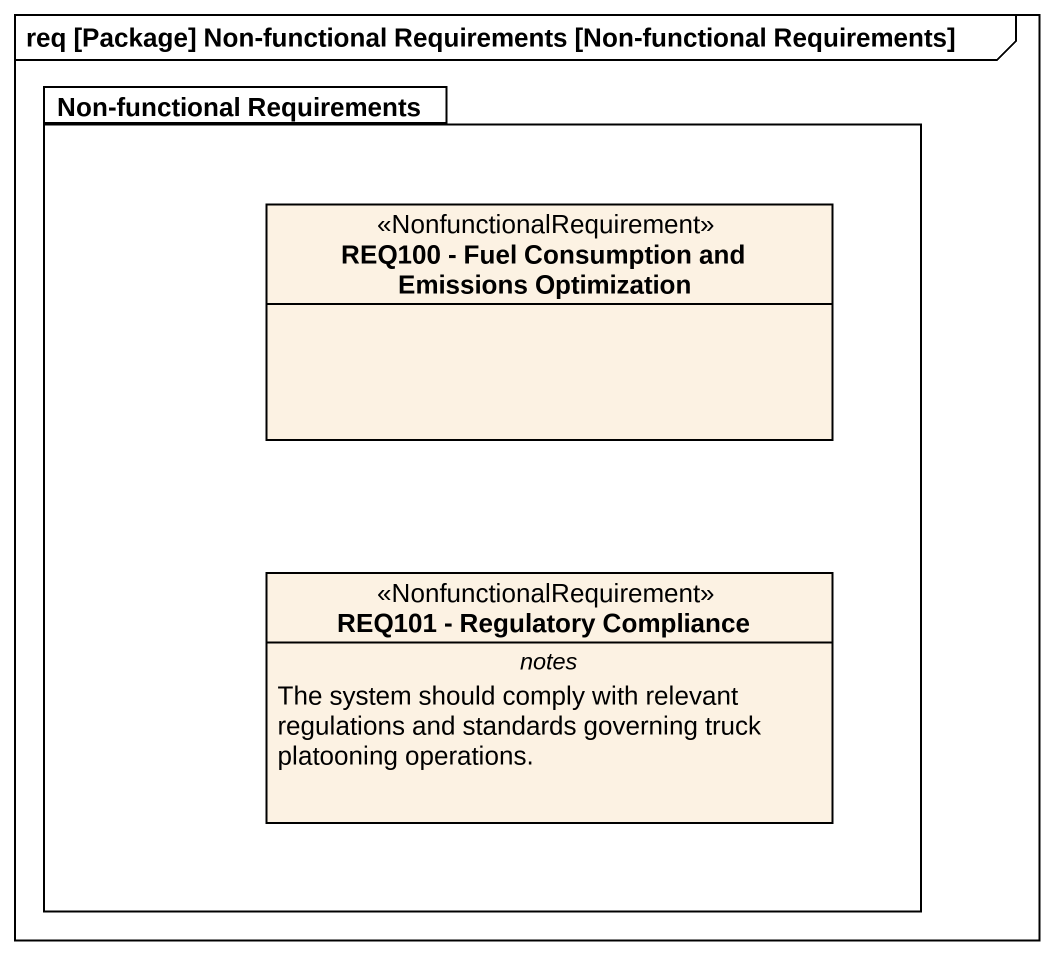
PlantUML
@startuml
mainframe req [Package] Non-functional Requirements [Non-functional Requirements]
hide circle
hide empty members
package "Non-functional Requirements" as Non_functional_Requirements {
  class "REQ100 - Fuel Consumption and Emissions Optimization" as REQ100_Fuel_Consumption_and <<NonfunctionalRequirement>>
  class "REQ101 - Regulatory Compliance" as REQ101_Regulatory_Compliance <<NonfunctionalRequirement>> {
    -- notes --
    The system should comply with relevant regulations and standards governing truck platooning operations.
  }
}
@enduml
